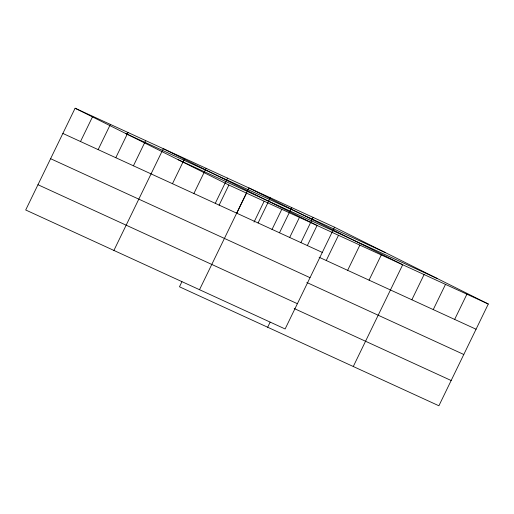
<?xml version="1.0" encoding="UTF-8"?>
<svg xmlns="http://www.w3.org/2000/svg" width="514" height="514" viewBox="0 0 514 514"><rect width="100%" height="100%" fill="white"/><g stroke="black" fill="none" stroke-linecap="round" stroke-linejoin="round"><path stroke-width="0.77" d="M334.53 227.214L75.108 108.229L25.7 209.982L285.122 328.966L334.53 227.214L488.3 304.018L438.892 405.771L179.47 286.786L181.924 281.736M80.505 141.53L92.751 116.318M98.148 149.619L110.388 124.407M115.791 157.708L128.031 132.503M133.428 165.804L145.674 140.592M113.902 250.434L163.311 148.681L317.08 225.492L307.288 245.66M172.473 183.71L184.712 158.498M193.874 193.527L206.12 168.316M215.276 203.338L227.522 178.133M219.086 205.202L228.878 185.034L488.3 304.018M199.516 289.703L248.924 187.944L402.693 264.755L353.279 366.508M236.723 213.291L246.521 193.123M254.019 222.106L264.157 201.218M258.086 222.973L270.325 197.761M272.009 229.475L281.8 209.307M279.487 232.791L291.727 207.579M289.645 237.564L299.444 217.396M300.889 242.608L313.129 217.396M267.672 327.245L270.126 322.188M326.242 260.514L338.482 235.303M347.644 270.332L359.884 245.12M369.046 280.149L381.285 254.938M411.849 299.778L424.095 274.572M433.257 309.595L445.497 284.383M454.659 319.412L466.898 294.201M125.853 133.576L385.275 252.56M178.133 159.687L437.555 278.672M62.869 133.441L322.291 252.419M319.11 257.244L476.06 329.23M50.603 158.697L310.026 277.682M306.845 282.501L463.795 354.487M37.965 184.725L297.388 303.703M294.207 308.528L451.157 380.514M75.108 108.229L228.878 185.034"/></g></svg>
